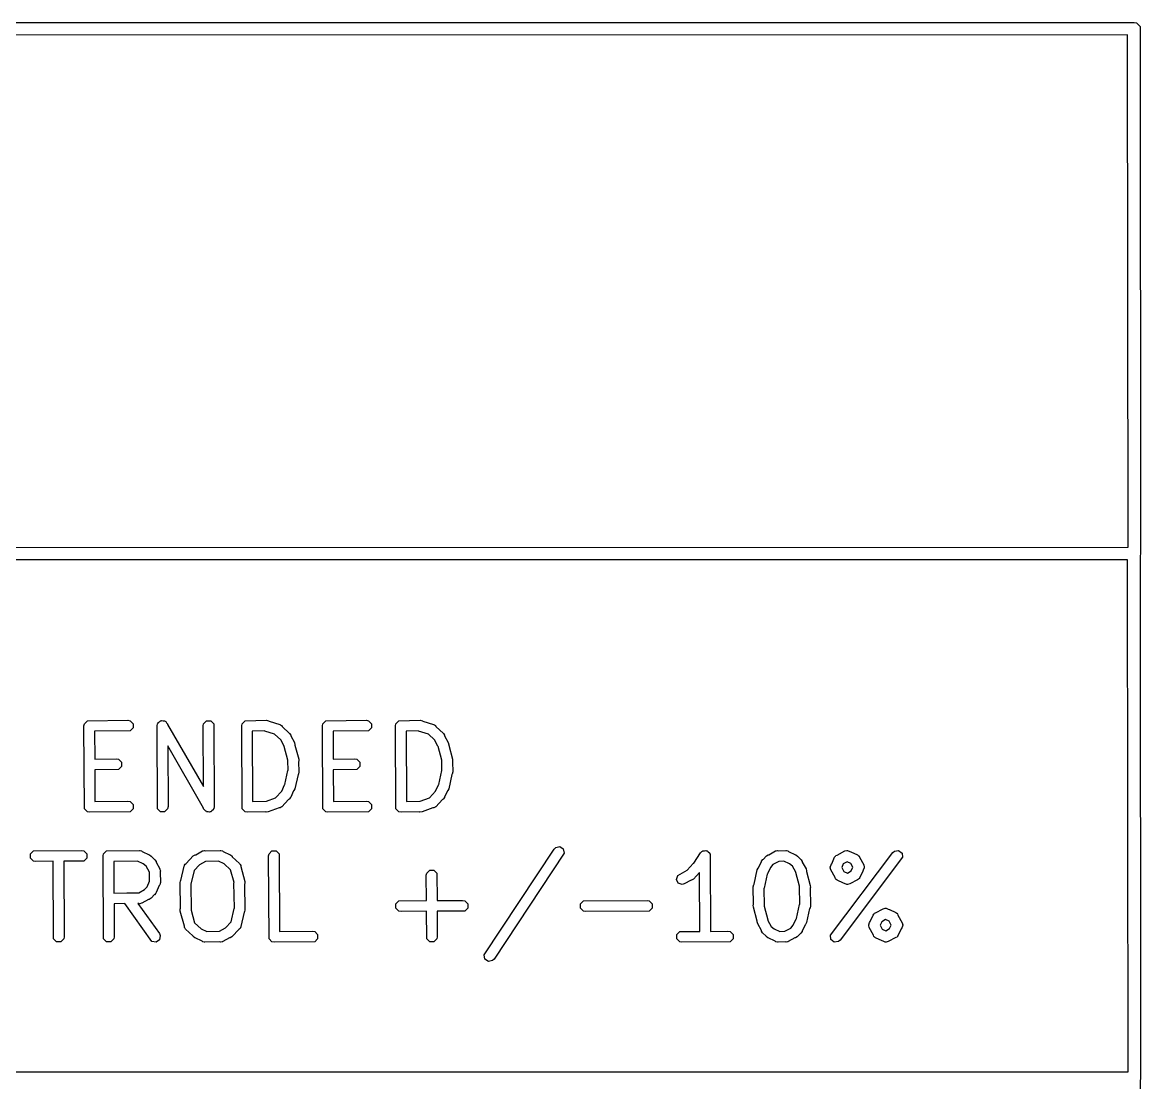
# Model space of a CAD drawing. Extents: x 138 to 258, y -115 to -93.
# Drawn here: x 247.27 to 258.1, y -103.14 to -92.88 of the extents above; entities that cross this region are included whole.
import ezdxf

# ---------------------------------------------------------------- set-up
doc = ezdxf.new("R2010")
doc.units = 0
doc.layers.add('BLACK', color=7, linetype='CONTINUOUS')

msp = doc.modelspace()

# ---------------------------------------------------------------- linework, layer by layer
at = {"layer": 'BLACK', "linetype": 'CONTINUOUS'}
for p, q in [((164.0343, -92.879934), (258.0386, -92.8751)), ((258.0386, -92.8751), (258.0629, -92.879934)), ((258.0629, -92.879934), (258.097266, -92.9143)), ((258.097266, -92.9143), (258.1021, -98.0186)), ((257.975155, -92.99727), (164.117349, -93.002096)), ((257.97985, -97.955113), (257.975155, -92.99727)), ((236.472845, -97.959923), (257.97985, -97.955113)), ((257.975155, -98.077285), (236.507291, -98.082086)), ((257.97985, -103.035103), (257.975155, -98.077285)), ((258.1021, -98.0186), (258.097311, -98.042669)), ((258.097311, -98.042669), (258.1021, -103.0986)), ((247.872409, -99.665088), (247.901277, -99.63622)), ((247.901277, -99.63622), (248.294223, -99.63216)), ((248.294223, -99.63216), (248.314635, -99.63622)), ((248.314635, -99.63622), (248.343503, -99.665088)), ((248.599323, -99.645986), (248.60909, -99.63622)), ((248.60909, -99.63622), (248.616415, -99.63622)), ((248.616415, -99.63622), (248.622775, -99.632586)), ((248.622775, -99.632586), (248.6361, -99.63622)), ((248.6361, -99.63622), (248.649914, -99.63622)), ((248.649914, -99.63622), (248.655094, -99.6414)), ((249.027262, -99.665088), (249.05613, -99.63622)), ((249.05613, -99.63622), (249.096954, -99.63622)), ((249.096954, -99.63622), (249.125822, -99.665088)), ((249.399795, -99.665088), (249.428663, -99.63622)), ((249.428663, -99.63622), (249.635342, -99.63216)), ((249.635342, -99.63216), (249.655754, -99.63622)), ((249.655754, -99.63622), (249.660555, -99.641021)), ((250.182115, -99.665088), (250.210983, -99.63622)), ((250.210983, -99.63622), (250.603929, -99.63216)), ((250.603929, -99.63216), (250.624341, -99.63622)), ((250.624341, -99.63622), (250.653209, -99.665088)), ((250.889928, -99.665088), (250.918796, -99.63622)), ((250.918796, -99.63622), (251.125475, -99.63216)), ((251.125475, -99.63216), (251.145887, -99.63622)), ((251.145887, -99.63622), (251.150688, -99.641021)), ((247.868349, -99.6855), (247.872409, -99.665088)), ((247.872409, -100.488232), (247.868349, -99.6855)), ((248.314635, -99.73478), (247.971339, -99.738327)), ((247.971339, -99.738327), (247.972701, -100.007721)), ((248.343503, -99.705912), (248.314635, -99.73478)), ((248.343503, -99.665088), (248.343503, -99.705912)), ((248.576162, -99.6855), (248.580222, -99.665088)), ((248.580222, -100.488232), (248.576162, -99.6855)), ((248.580222, -99.665088), (248.585402, -99.659907)), ((248.585402, -99.659907), (248.58733, -99.65284)), ((248.58733, -99.65284), (248.599323, -99.645986)), ((248.655094, -99.6414), (248.662162, -99.643328)), ((248.662162, -99.643328), (248.669181, -99.655487)), ((248.669181, -99.655487), (248.678782, -99.665088)), ((248.678782, -99.665088), (248.678817, -99.672179)), ((248.678817, -99.672179), (249.026177, -100.27389)), ((249.023202, -99.6855), (249.027262, -99.665088)), ((249.026177, -100.27389), (249.023202, -99.6855)), ((249.125822, -99.665088), (249.129882, -100.46782)), ((249.395735, -99.6855), (249.399795, -99.665088)), ((249.399795, -100.488232), (249.395735, -99.6855)), ((249.617473, -99.735531), (249.498723, -99.737864)), ((249.498723, -99.737864), (249.502158, -100.417096)), ((249.618475, -99.736103), (249.617473, -99.735531)), ((249.714095, -99.764885), (249.618475, -99.736103)), ((249.660555, -99.641021), (249.763969, -99.67215)), ((249.763969, -99.67215), (249.76629, -99.673473)), ((249.76629, -99.673473), (249.767515, -99.673473)), ((249.767515, -99.673473), (249.769415, -99.675254)), ((249.769415, -99.675254), (249.78205, -99.682457)), ((249.78205, -99.682457), (249.786419, -99.691195)), ((249.786419, -99.691195), (249.859326, -99.759543)), ((250.178055, -99.6855), (250.182115, -99.665088)), ((250.182115, -100.488232), (250.178055, -99.6855)), ((250.624341, -99.73478), (250.281045, -99.738327)), ((250.281045, -99.738327), (250.282407, -100.007721)), ((250.653209, -99.705912), (250.624341, -99.73478)), ((250.653209, -99.665088), (250.653209, -99.705912)), ((250.885868, -99.6855), (250.889928, -99.665088)), ((250.889928, -100.488232), (250.885868, -99.6855)), ((251.107606, -99.735531), (250.988856, -99.737864)), ((250.988856, -99.737864), (250.992291, -100.417096)), ((251.108608, -99.736103), (251.107606, -99.735531)), ((251.204228, -99.764885), (251.108608, -99.736103)), ((251.150688, -99.641021), (251.254102, -99.67215)), ((251.254102, -99.67215), (251.256423, -99.673473)), ((251.256423, -99.673473), (251.257648, -99.673473)), ((251.257648, -99.673473), (251.259548, -99.675254)), ((251.259548, -99.675254), (251.272183, -99.682457)), ((251.272183, -99.682457), (251.276552, -99.691195)), ((251.276552, -99.691195), (251.349459, -99.759543)), ((249.773839, -99.820894), (249.714095, -99.764885)), ((249.7739, -99.821114), (249.773839, -99.820894)), ((249.806944, -99.881205), (249.7739, -99.821114)), ((249.859326, -99.759543), (249.870889, -99.776847)), ((249.870889, -99.776847), (249.870889, -99.783025)), ((249.870889, -99.783025), (249.906571, -99.847913)), ((249.906571, -99.847913), (249.912068, -99.867986)), ((251.263972, -99.820894), (251.204228, -99.764885)), ((251.264033, -99.821114), (251.263972, -99.820894)), ((251.297077, -99.881205), (251.264033, -99.821114)), ((251.349459, -99.759543), (251.361022, -99.776847)), ((251.361022, -99.776847), (251.361022, -99.783025)), ((251.361022, -99.783025), (251.396704, -99.847913)), ((251.396704, -99.847913), (251.402201, -99.867986)), ((249.027226, -100.48114), (248.679866, -99.879429)), ((248.679866, -99.879429), (248.682842, -100.46782)), ((249.807115, -99.884704), (249.806944, -99.881205)), ((249.84351, -100.017083), (249.807115, -99.884704)), ((249.912068, -99.867986), (249.910611, -99.872354)), ((249.910611, -99.872354), (249.947862, -100.007843)), ((251.297248, -99.884704), (251.297077, -99.881205)), ((251.333643, -100.017083), (251.297248, -99.884704)), ((251.402201, -99.867986), (251.400744, -99.872354)), ((251.400744, -99.872354), (251.437995, -100.007843)), ((247.972701, -100.007721), (248.182463, -100.004693)), ((248.182463, -100.004693), (248.202875, -100.008753)), ((248.202875, -100.008753), (248.231743, -100.037621)), ((248.231743, -100.037621), (248.231743, -100.078445)), ((249.842775, -100.02078), (249.84351, -100.017083)), ((249.845722, -100.116735), (249.842775, -100.02078)), ((249.948874, -100.02863), (249.94639, -100.032769)), ((249.94639, -100.032769), (249.949455, -100.13254)), ((249.947862, -100.007843), (249.948874, -100.02863)), ((250.282407, -100.007721), (250.492169, -100.004693)), ((250.492169, -100.004693), (250.512581, -100.008753)), ((250.512581, -100.008753), (250.541449, -100.037621)), ((250.541449, -100.037621), (250.541449, -100.078445)), ((251.332908, -100.02078), (251.333643, -100.017083)), ((251.335855, -100.116735), (251.332908, -100.02078)), ((251.439007, -100.02863), (251.436523, -100.032769)), ((251.436523, -100.032769), (251.439588, -100.13254)), ((251.437995, -100.007843), (251.439007, -100.02863)), ((248.202875, -100.107313), (247.973222, -100.110628)), ((247.973222, -100.110628), (247.974775, -100.41778)), ((248.231743, -100.078445), (248.202875, -100.107313)), ((249.814104, -100.253895), (249.844368, -100.119603)), ((249.844368, -100.119603), (249.845722, -100.116735)), ((249.941664, -100.156682), (249.910609, -100.29449)), ((249.945395, -100.152952), (249.941664, -100.156682)), ((249.949455, -100.13254), (249.945395, -100.152952)), ((250.512581, -100.107313), (250.282928, -100.110628)), ((250.282928, -100.110628), (250.284481, -100.41778)), ((250.541449, -100.078445), (250.512581, -100.107313)), ((251.304237, -100.253895), (251.334501, -100.119603)), ((251.334501, -100.119603), (251.335855, -100.116735)), ((251.431797, -100.156682), (251.400742, -100.29449)), ((251.435528, -100.152952), (251.431797, -100.156682)), ((251.439588, -100.13254), (251.435528, -100.152952)), ((249.783602, -100.318651), (249.811153, -100.257699)), ((249.811153, -100.257699), (249.814104, -100.253895)), ((251.273735, -100.318651), (251.301286, -100.257699)), ((251.301286, -100.257699), (251.304237, -100.253895)), ((249.635771, -100.414565), (249.723974, -100.382256)), ((249.723974, -100.382256), (249.783602, -100.318651)), ((249.856558, -100.396356), (249.85029, -100.398445)), ((249.869318, -100.379914), (249.856558, -100.396356)), ((249.870858, -100.376505), (249.869318, -100.379914)), ((249.870889, -100.376473), (249.870858, -100.376505)), ((249.898569, -100.315198), (249.870889, -100.376438)), ((249.870889, -100.376438), (249.870889, -100.376473)), ((249.90172, -100.313308), (249.898569, -100.315198)), ((249.910609, -100.29449), (249.90172, -100.313308)), ((251.125904, -100.414565), (251.214107, -100.382256)), ((251.214107, -100.382256), (251.273735, -100.318651)), ((251.346691, -100.396356), (251.340423, -100.398445)), ((251.359451, -100.379914), (251.346691, -100.396356)), ((251.360991, -100.376505), (251.359451, -100.379914)), ((251.361022, -100.376473), (251.360991, -100.376505)), ((251.388702, -100.315198), (251.361022, -100.376438)), ((251.361022, -100.376438), (251.361022, -100.376473)), ((251.391853, -100.313308), (251.388702, -100.315198)), ((251.400742, -100.29449), (251.391853, -100.313308)), ((247.901277, -100.5171), (247.872409, -100.488232)), ((247.974775, -100.41778), (248.294223, -100.41448)), ((248.294223, -100.41448), (248.314635, -100.41854)), ((248.314635, -100.41854), (248.343503, -100.447408)), ((248.343503, -100.488232), (248.314635, -100.5171)), ((248.343503, -100.447408), (248.343503, -100.488232)), ((248.60909, -100.5171), (248.580222, -100.488232)), ((248.678782, -100.488232), (248.649914, -100.5171)), ((248.682842, -100.46782), (248.678782, -100.488232)), ((249.027262, -100.488232), (249.027226, -100.48114)), ((249.036862, -100.497832), (249.027262, -100.488232)), ((249.043882, -100.509992), (249.036862, -100.497832)), ((249.118714, -100.50048), (249.10672, -100.507333)), ((249.120641, -100.493412), (249.118714, -100.50048)), ((249.125822, -100.488232), (249.120641, -100.493412)), ((249.129882, -100.46782), (249.125822, -100.488232)), ((249.428663, -100.5171), (249.399795, -100.488232)), ((249.502158, -100.417096), (249.635342, -100.41448)), ((249.635342, -100.41448), (249.635771, -100.414565)), ((249.757523, -100.479847), (249.652209, -100.518423)), ((249.767515, -100.479847), (249.757523, -100.479847)), ((249.779636, -100.471747), (249.767515, -100.479847)), ((249.78205, -100.470863), (249.779636, -100.471747)), ((249.782597, -100.469768), (249.78205, -100.470863)), ((249.784819, -100.468284), (249.782597, -100.469768)), ((249.85029, -100.398445), (249.784819, -100.468284)), ((250.210983, -100.5171), (250.182115, -100.488232)), ((250.284481, -100.41778), (250.603929, -100.41448)), ((250.603929, -100.41448), (250.624341, -100.41854)), ((250.624341, -100.41854), (250.653209, -100.447408)), ((250.653209, -100.488232), (250.624341, -100.5171)), ((250.653209, -100.447408), (250.653209, -100.488232)), ((250.918796, -100.5171), (250.889928, -100.488232)), ((250.992291, -100.417096), (251.125475, -100.41448)), ((251.125475, -100.41448), (251.125904, -100.414565)), ((251.247656, -100.479847), (251.142342, -100.518423)), ((251.257648, -100.479847), (251.247656, -100.479847)), ((251.269769, -100.471747), (251.257648, -100.479847)), ((251.272183, -100.470863), (251.269769, -100.471747)), ((251.27273, -100.469768), (251.272183, -100.470863)), ((251.274952, -100.468284), (251.27273, -100.469768)), ((251.340423, -100.398445), (251.274952, -100.468284)), ((247.921689, -100.52116), (247.901277, -100.5171)), ((248.314635, -100.5171), (247.921689, -100.52116)), ((248.649914, -100.5171), (248.60909, -100.5171)), ((249.050949, -100.511919), (249.043882, -100.509992)), ((249.05613, -100.5171), (249.050949, -100.511919)), ((249.069944, -100.5171), (249.05613, -100.5171)), ((249.083269, -100.520734), (249.069944, -100.5171)), ((249.089629, -100.5171), (249.083269, -100.520734)), ((249.096954, -100.5171), (249.089629, -100.5171)), ((249.10672, -100.507333), (249.096954, -100.5171)), ((249.449075, -100.52116), (249.428663, -100.5171)), ((249.62492, -100.517705), (249.449075, -100.52116)), ((249.631561, -100.521026), (249.62492, -100.517705)), ((249.652209, -100.518423), (249.631561, -100.521026)), ((250.231395, -100.52116), (250.210983, -100.5171)), ((250.624341, -100.5171), (250.231395, -100.52116)), ((250.939208, -100.52116), (250.918796, -100.5171)), ((251.115053, -100.517705), (250.939208, -100.52116)), ((251.121694, -100.521026), (251.115053, -100.517705)), ((251.142342, -100.518423), (251.121694, -100.521026)), ((247.350861, -100.924579), (247.379729, -100.895711)), ((247.350861, -100.965403), (247.350861, -100.924579)), ((247.379729, -100.895711), (247.847181, -100.891651)), ((247.847181, -100.891651), (247.867593, -100.895711)), ((247.867593, -100.895711), (247.896461, -100.924579)), ((247.896461, -100.924579), (247.896461, -100.965403)), ((248.054614, -100.944991), (248.058674, -100.924579)), ((248.058674, -100.924579), (248.087542, -100.895711)), ((248.087542, -100.895711), (248.405981, -100.891651)), ((248.405981, -100.891651), (248.4086, -100.892172)), ((248.4086, -100.892172), (248.409762, -100.891785)), ((248.409762, -100.891785), (248.412203, -100.892888)), ((248.412203, -100.892888), (248.426393, -100.895711)), ((248.426393, -100.895711), (248.432946, -100.902264)), ((248.432946, -100.902264), (248.500868, -100.932964)), ((248.500868, -100.932964), (248.500901, -100.932965)), ((248.500901, -100.932965), (248.500934, -100.932994)), ((248.500934, -100.932994), (248.504342, -100.934535)), ((248.504342, -100.934535), (248.520783, -100.947295)), ((248.927064, -100.944527), (248.944368, -100.932964)), ((248.944368, -100.932964), (248.950546, -100.932964)), ((248.950546, -100.932964), (249.015434, -100.897282)), ((249.015434, -100.897282), (249.01801, -100.896576)), ((249.01801, -100.896576), (249.018876, -100.895711)), ((249.018876, -100.895711), (249.02139, -100.89565)), ((249.02139, -100.89565), (249.035507, -100.891785)), ((249.035507, -100.891785), (249.045378, -100.895075)), ((249.045378, -100.895075), (249.188301, -100.891651)), ((249.188301, -100.891651), (249.19092, -100.892172)), ((249.19092, -100.892172), (249.192082, -100.891785)), ((249.192082, -100.891785), (249.194523, -100.892888)), ((249.194523, -100.892888), (249.208713, -100.895711)), ((249.208713, -100.895711), (249.215266, -100.902264)), ((249.215266, -100.902264), (249.283186, -100.932964)), ((249.283186, -100.932964), (249.283221, -100.932964)), ((249.283221, -100.932964), (249.283253, -100.932994)), ((249.283253, -100.932994), (249.286662, -100.934535)), ((249.286662, -100.934535), (249.303103, -100.947295)), ((249.656507, -100.944991), (249.660567, -100.924579)), ((249.660567, -100.924579), (249.689435, -100.895711)), ((249.689435, -100.895711), (249.730259, -100.895711)), ((249.730259, -100.895711), (249.759127, -100.924579)), ((249.759127, -100.924579), (249.762933, -101.677271)), ((251.743708, -101.903226), (252.422212, -100.87815)), ((252.51892, -100.91809), (251.840416, -101.943166)), ((252.422212, -100.87815), (252.436913, -100.863419)), ((252.436913, -100.863419), (252.476946, -100.855412)), ((252.476946, -100.855412), (252.510913, -100.878057)), ((252.510913, -100.878057), (252.51892, -100.91809)), ((253.77451, -101.016018), (253.83784, -100.915403)), ((253.83784, -100.915403), (253.85254, -100.900671)), ((253.85254, -100.900671), (253.857926, -100.899593)), ((253.857926, -100.899593), (253.861809, -100.895711)), ((253.861809, -100.895711), (253.877342, -100.895711)), ((253.877342, -100.895711), (253.892573, -100.892665)), ((253.892573, -100.892665), (253.897142, -100.895711)), ((253.897142, -100.895711), (253.902633, -100.895711)), ((253.902633, -100.895711), (253.913614, -100.906692)), ((253.913614, -100.906692), (253.926541, -100.91531)), ((253.926541, -100.91531), (253.927618, -100.920696)), ((253.927618, -100.920696), (253.931501, -100.924579)), ((253.931501, -100.924579), (253.931581, -100.940514)), ((254.47781, -100.944528), (254.495114, -100.932965)), ((254.495114, -100.932965), (254.501291, -100.932964)), ((254.501291, -100.932964), (254.566181, -100.897282)), ((254.566181, -100.897282), (254.568757, -100.896576)), ((254.568757, -100.896576), (254.569623, -100.895711)), ((254.569623, -100.895711), (254.572342, -100.895594)), ((254.572342, -100.895594), (254.586254, -100.891785)), ((254.586254, -100.891785), (254.5948, -100.894634)), ((254.5948, -100.894634), (254.664541, -100.891651)), ((254.664541, -100.891651), (254.66716, -100.892172)), ((254.66716, -100.892172), (254.668322, -100.891785)), ((254.668322, -100.891785), (254.670763, -100.892888)), ((254.670763, -100.892888), (254.684953, -100.895711)), ((254.684953, -100.895711), (254.691506, -100.902264)), ((254.691506, -100.902264), (254.759428, -100.932964)), ((254.759428, -100.932964), (254.759461, -100.932965)), ((254.759461, -100.932965), (254.759494, -100.932994)), ((254.759494, -100.932994), (254.762902, -100.934535)), ((254.762902, -100.934535), (254.779343, -100.947295)), ((255.097266, -101.713682), (255.70246, -100.912665)), ((255.151139, -100.941949), (255.162248, -100.938245)), ((255.162248, -100.938245), (255.236741, -100.897282)), ((255.236741, -100.897282), (255.256814, -100.891785)), ((255.256814, -100.891785), (255.260594, -100.893045)), ((255.260594, -100.893045), (255.264376, -100.891785)), ((255.264376, -100.891785), (255.285624, -100.901389)), ((255.285624, -100.901389), (255.295544, -100.904696)), ((255.295544, -100.904696), (255.296304, -100.906216)), ((255.296304, -100.906216), (255.358956, -100.934535)), ((255.358956, -100.934535), (255.367345, -100.941046)), ((255.70246, -100.912665), (255.71806, -100.898889)), ((255.71806, -100.898889), (255.758517, -100.893422)), ((255.758517, -100.893422), (255.79099, -100.918163)), ((255.79099, -100.918163), (255.796457, -100.95862)), ((247.379729, -100.994271), (247.350861, -100.965403)), ((247.400141, -100.998331), (247.379729, -100.994271)), ((247.570583, -100.99685), (247.400141, -100.998331)), ((247.574381, -101.747723), (247.570583, -100.99685)), ((247.867593, -100.994271), (247.673302, -100.995958)), ((247.673302, -100.995958), (247.677001, -101.727311)), ((247.896461, -100.965403), (247.867593, -100.994271)), ((248.058674, -101.747723), (248.054614, -100.944991)), ((248.386721, -100.994776), (248.157603, -100.997697)), ((248.157603, -100.997697), (248.159155, -101.304584)), ((248.443107, -101.020263), (248.386721, -100.994776)), ((248.471117, -101.045325), (248.443107, -101.020263)), ((248.501876, -101.101261), (248.471117, -101.045325)), ((248.520783, -100.947295), (248.522426, -100.952225)), ((248.522426, -100.952225), (248.552507, -100.979141)), ((248.552507, -100.979141), (248.55269, -100.979202)), ((248.55269, -100.979202), (248.5528, -100.979403)), ((248.5528, -100.979403), (248.555458, -100.981781)), ((248.555458, -100.981781), (248.567021, -100.999086)), ((248.567021, -100.999086), (248.56702, -101.005262)), ((248.56702, -101.005262), (248.602703, -101.070149)), ((248.807471, -101.181621), (248.838527, -101.043814)), ((248.838527, -101.043814), (248.840994, -101.038591)), ((248.840994, -101.036338), (248.843139, -101.034049)), ((248.840994, -101.038591), (248.840994, -101.036338)), ((248.843139, -101.034049), (248.847416, -101.024996)), ((248.847416, -101.024996), (248.857039, -101.019221)), ((248.857039, -101.019221), (248.927064, -100.944527)), ((248.988415, -101.030013), (248.934274, -101.087764)), ((248.988635, -101.029953), (248.988415, -101.030013)), ((249.046451, -100.998159), (248.988635, -101.029953)), ((249.169976, -100.995199), (249.046451, -100.998159)), ((249.225399, -101.02025), (249.169976, -100.995199)), ((249.288147, -101.079074), (249.225399, -101.02025)), ((249.303103, -100.947295), (249.305191, -100.953561)), ((249.305191, -100.953561), (249.375031, -101.019034)), ((249.375031, -101.019034), (249.37824, -101.023837)), ((249.37824, -101.023837), (249.380172, -101.024996)), ((249.380172, -101.024996), (249.38098, -101.027937)), ((249.38098, -101.027937), (249.386594, -101.036338)), ((249.386594, -101.036338), (249.386593, -101.048352)), ((249.660567, -101.747723), (249.656507, -100.944991)), ((253.709574, -101.083488), (253.769997, -101.019034)), ((253.769997, -101.019034), (253.77451, -101.016018)), ((253.931581, -100.940514), (253.934547, -100.955343)), ((253.934547, -100.955343), (253.931679, -100.959898)), ((253.931679, -100.959898), (253.935298, -101.675451)), ((254.401314, -101.060358), (254.428995, -100.99912)), ((254.428995, -100.999086), (254.429026, -100.99905)), ((254.428995, -100.99912), (254.428995, -100.999086)), ((254.429026, -100.99905), (254.430567, -100.995643)), ((254.430567, -100.995643), (254.443327, -100.979202)), ((254.443327, -100.979202), (254.448255, -100.977559)), ((254.448255, -100.977559), (254.475171, -100.947477)), ((254.475171, -100.947477), (254.475232, -100.947295)), ((254.475232, -100.947295), (254.475433, -100.947184)), ((254.475433, -100.947184), (254.47781, -100.944528)), ((254.541356, -101.028867), (254.516293, -101.056879)), ((254.597464, -100.998013), (254.541356, -101.028867)), ((254.647689, -100.995864), (254.597464, -100.998013)), ((254.701667, -101.020263), (254.647689, -100.995864)), ((254.729677, -101.045325), (254.701667, -101.020263)), ((254.761637, -101.103442), (254.729677, -101.045325)), ((254.779343, -100.947295), (254.780986, -100.952225)), ((254.780986, -100.952225), (254.811068, -100.979141)), ((254.811068, -100.979141), (254.811249, -100.979202)), ((254.811249, -100.979202), (254.811358, -100.979401)), ((254.811358, -100.979401), (254.814018, -100.981781)), ((254.814018, -100.981781), (254.825581, -100.999086)), ((254.825581, -100.999086), (254.82558, -101.005262)), ((254.82558, -101.005262), (254.861264, -101.070149)), ((255.095629, -101.05297), (255.10523, -101.031728)), ((255.10523, -101.031728), (255.108539, -101.021802)), ((255.108539, -101.021802), (255.11006, -101.021041)), ((255.11006, -101.021041), (255.138379, -100.95839)), ((255.138379, -100.95839), (255.14489, -100.95)), ((255.14489, -100.95), (255.145792, -100.947295)), ((255.145792, -100.947295), (255.147881, -100.946145)), ((255.147881, -100.946145), (255.151139, -100.941949)), ((255.796457, -100.95862), (255.191263, -101.759637)), ((255.222579, -101.023003), (255.206701, -101.058131)), ((255.259214, -101.002857), (255.222579, -101.023003)), ((255.294342, -101.018735), (255.259214, -101.002857)), ((255.314488, -101.05537), (255.294342, -101.018735)), ((255.367345, -100.941046), (255.370051, -100.941948)), ((255.370051, -100.941948), (255.3712, -100.944037)), ((255.3712, -100.944037), (255.375397, -100.947295)), ((255.375397, -100.947295), (255.3791, -100.958404)), ((255.3791, -100.958404), (255.420064, -101.032897)), ((255.420064, -101.032897), (255.425561, -101.05297)), ((248.50454, -101.187981), (248.501876, -101.101261)), ((248.602703, -101.070149), (248.603408, -101.072726)), ((248.603408, -101.072726), (248.604274, -101.073592)), ((248.604274, -101.073592), (248.604353, -101.076175)), ((248.604353, -101.076175), (248.6082, -101.090222)), ((248.6082, -101.090222), (248.605073, -101.099603)), ((248.605073, -101.099603), (248.608334, -101.205764)), ((248.934274, -101.087764), (248.904768, -101.218701)), ((249.321963, -101.202067), (249.288147, -101.079074)), ((249.386593, -101.048352), (249.426315, -101.192827)), ((251.183894, -101.131258), (251.187954, -101.110846)), ((251.18552, -101.378247), (251.183894, -101.131258)), ((251.187954, -101.110846), (251.216822, -101.081978)), ((251.216822, -101.081978), (251.257646, -101.081978)), ((251.257646, -101.081978), (251.286514, -101.110846)), ((251.286514, -101.110846), (251.28827, -101.37757)), ((253.605495, -101.172292), (253.618405, -101.133562)), ((253.618405, -101.133562), (253.709354, -101.083549)), ((253.709354, -101.083549), (253.709574, -101.083488)), ((253.829696, -101.106282), (253.770925, -101.168975)), ((253.832579, -101.676343), (253.829696, -101.106282)), ((254.358218, -101.218875), (254.389274, -101.081067)), ((254.389274, -101.081067), (254.398163, -101.062249)), ((254.398163, -101.062249), (254.401314, -101.060358)), ((254.485778, -101.12166), (254.455515, -101.255955)), ((254.488729, -101.117859), (254.485778, -101.12166)), ((254.516293, -101.056879), (254.488729, -101.117859)), ((254.761808, -101.106941), (254.761637, -101.103442)), ((254.798203, -101.239321), (254.761808, -101.106941)), ((254.861264, -101.070149), (254.866761, -101.090222)), ((254.866761, -101.090222), (254.865304, -101.09459)), ((254.865304, -101.09459), (254.902555, -101.230081)), ((255.096889, -101.056751), (255.095629, -101.05297)), ((255.095629, -101.060532), (255.096889, -101.056751)), ((255.101126, -101.080605), (255.095629, -101.060532)), ((255.142087, -101.155092), (255.101126, -101.080605)), ((255.145792, -101.166207), (255.142087, -101.155092)), ((255.206701, -101.058131), (255.226847, -101.094766)), ((255.226847, -101.094766), (255.261975, -101.110644)), ((255.261975, -101.110644), (255.29861, -101.090498)), ((255.29861, -101.090498), (255.314488, -101.05537)), ((255.382811, -101.155112), (255.376297, -101.163504)), ((255.411129, -101.09246), (255.382811, -101.155112)), ((255.41265, -101.0917), (255.411129, -101.09246)), ((255.415956, -101.08178), (255.41265, -101.0917)), ((255.425561, -101.060532), (255.415956, -101.08178)), ((255.425561, -101.05297), (255.4243, -101.056751)), ((255.4243, -101.056751), (255.425561, -101.060532)), ((248.45466, -101.2709), (248.47972, -101.242892)), ((248.47972, -101.242892), (248.50454, -101.187981)), ((248.59772, -101.232729), (248.567021, -101.300649)), ((248.604274, -101.226176), (248.59772, -101.232729)), ((248.607096, -101.211986), (248.604274, -101.226176)), ((248.6082, -101.209545), (248.607096, -101.211986)), ((248.608334, -101.205764), (248.607812, -101.208383)), ((248.607812, -101.208383), (248.6082, -101.209545)), ((248.799681, -101.205764), (248.803741, -101.185352)), ((248.80326, -101.453689), (248.799681, -101.205764)), ((248.803741, -101.185352), (248.807471, -101.181621)), ((248.904768, -101.218701), (248.902841, -101.222779)), ((248.902841, -101.222779), (248.906361, -101.466538)), ((249.321228, -101.205764), (249.321963, -101.202067)), ((249.324747, -101.449522), (249.321228, -101.205764)), ((249.427327, -101.213614), (249.424328, -101.218612)), ((249.424328, -101.218612), (249.427908, -101.466538)), ((249.426315, -101.192827), (249.427327, -101.213614)), ((253.623752, -101.208807), (253.605495, -101.172292)), ((253.662482, -101.221717), (253.623752, -101.208807)), ((253.682555, -101.21622), (253.662482, -101.221717)), ((253.747442, -101.180538), (253.682555, -101.21622)), ((253.753621, -101.180538), (253.747442, -101.180538)), ((253.770925, -101.168975), (253.753621, -101.180538)), ((254.350428, -101.243018), (254.354488, -101.222606)), ((254.35384, -101.416714), (254.350428, -101.243018)), ((254.354488, -101.222606), (254.358218, -101.218875)), ((254.455515, -101.255955), (254.453775, -101.259637)), ((254.453775, -101.259637), (254.457108, -101.429284)), ((254.797468, -101.243018), (254.798203, -101.239321)), ((254.8008, -101.412664), (254.797468, -101.243018)), ((254.903567, -101.250869), (254.900735, -101.255587)), ((254.900735, -101.255587), (254.904148, -101.429284)), ((254.902555, -101.230081), (254.903567, -101.250869)), ((255.149991, -101.169465), (255.145792, -101.166207)), ((255.151139, -101.171553), (255.149991, -101.169465)), ((255.153841, -101.172453), (255.151139, -101.171553)), ((255.162234, -101.178967), (255.153841, -101.172453)), ((255.224885, -101.207285), (255.162234, -101.178967)), ((255.225646, -101.208807), (255.224885, -101.207285)), ((255.235572, -101.212115), (255.225646, -101.208807)), ((255.256814, -101.221717), (255.235572, -101.212115)), ((255.260594, -101.220456), (255.256814, -101.221717)), ((255.264376, -101.221717), (255.260594, -101.220456)), ((255.284449, -101.21622), (255.264376, -101.221717)), ((255.358936, -101.175258), (255.284449, -101.21622)), ((255.370051, -101.171554), (255.358936, -101.175258)), ((255.373309, -101.167354), (255.370051, -101.171554)), ((255.375397, -101.166207), (255.373309, -101.167354)), ((255.376297, -101.163504), (255.375397, -101.166207)), ((248.159155, -101.304584), (248.282233, -101.303015)), ((248.282233, -101.303015), (248.282683, -101.302701)), ((248.282683, -101.302701), (248.284316, -101.302989)), ((248.284316, -101.302989), (248.398965, -101.301527)), ((248.398965, -101.301527), (248.45466, -101.2709)), ((248.494722, -101.366804), (248.429836, -101.402487)), ((248.500901, -101.366804), (248.494722, -101.366804)), ((248.518205, -101.355241), (248.500901, -101.366804)), ((248.520584, -101.352581), (248.518205, -101.355241)), ((248.520784, -101.352472), (248.520584, -101.352581)), ((248.520844, -101.352291), (248.520784, -101.352472)), ((248.547759, -101.32221), (248.520844, -101.352291)), ((248.55269, -101.320567), (248.547759, -101.32221)), ((248.56545, -101.304125), (248.55269, -101.320567)), ((248.566989, -101.300719), (248.56545, -101.304125)), ((248.567021, -101.300684), (248.566989, -101.300719)), ((248.567021, -101.300649), (248.567021, -101.300684)), ((248.26531, -101.406111), (248.159676, -101.407458)), ((248.159676, -101.407458), (248.161294, -101.727311)), ((248.526328, -101.772293), (248.26531, -101.406111)), ((248.399031, -101.404406), (248.390405, -101.404516)), ((248.390405, -101.404516), (248.598692, -101.696722)), ((248.409763, -101.407984), (248.399031, -101.404406)), ((248.423987, -101.404088), (248.409763, -101.407984)), ((248.426393, -101.404058), (248.423987, -101.404088)), ((248.427258, -101.403192), (248.426393, -101.404058)), ((248.429836, -101.402487), (248.427258, -101.403192)), ((248.800262, -101.458688), (248.80326, -101.453689)), ((248.801274, -101.479475), (248.800262, -101.458688)), ((248.840994, -101.623947), (248.801274, -101.479475)), ((248.906361, -101.466538), (248.905625, -101.470234)), ((248.905625, -101.470234), (248.939439, -101.593226)), ((249.293313, -101.584536), (249.322821, -101.453601)), ((249.322821, -101.453601), (249.324747, -101.449522)), ((249.427908, -101.466538), (249.423848, -101.48695)), ((250.889927, -101.408872), (250.918795, -101.380004)), ((250.889927, -101.449696), (250.889927, -101.408872)), ((250.918795, -101.478564), (250.889927, -101.449696)), ((250.918795, -101.380004), (251.18552, -101.378247)), ((250.939207, -101.482624), (250.918795, -101.478564)), ((251.28827, -101.37757), (251.535261, -101.375944)), ((251.555673, -101.478564), (251.288947, -101.48032)), ((251.535261, -101.375944), (251.555673, -101.380004)), ((251.555673, -101.380004), (251.584541, -101.408872)), ((251.584541, -101.449696), (251.555673, -101.478564)), ((251.584541, -101.408872), (251.584541, -101.449696)), ((252.678087, -101.408872), (252.706955, -101.380004)), ((252.678087, -101.449696), (252.678087, -101.408872)), ((252.706955, -101.478564), (252.678087, -101.449696)), ((252.706955, -101.380004), (253.323421, -101.375944)), ((252.727367, -101.482624), (252.706955, -101.478564)), ((253.343833, -101.478564), (252.727367, -101.482624)), ((253.323421, -101.375944), (253.343833, -101.380004)), ((253.343833, -101.380004), (253.372701, -101.408872)), ((253.372701, -101.449696), (253.343833, -101.478564)), ((253.372701, -101.408872), (253.372701, -101.449696)), ((254.351009, -101.421433), (254.35384, -101.416714)), ((254.352021, -101.442221), (254.351009, -101.421433)), ((254.389271, -101.577711), (254.352021, -101.442221)), ((254.457108, -101.429284), (254.456372, -101.43298)), ((254.456372, -101.43298), (254.492768, -101.565361)), ((254.768797, -101.550641), (254.799061, -101.416347)), ((254.799061, -101.416347), (254.8008, -101.412664)), ((254.896357, -101.453426), (254.865302, -101.591235)), ((254.900088, -101.449696), (254.896357, -101.453426)), ((254.904148, -101.429284), (254.900088, -101.449696)), ((255.534783, -101.497044), (255.609273, -101.456082)), ((255.609273, -101.456082), (255.629346, -101.450585)), ((255.629346, -101.450585), (255.633127, -101.451845)), ((255.633127, -101.451845), (255.636909, -101.450585)), ((255.636909, -101.450585), (255.658151, -101.460186)), ((255.658151, -101.460186), (255.668077, -101.463495)), ((255.668077, -101.463495), (255.668837, -101.465016)), ((255.668837, -101.465016), (255.731489, -101.493335)), ((249.239174, -101.642288), (249.293313, -101.584536)), ((249.420117, -101.49068), (249.389061, -101.628488)), ((249.423848, -101.48695), (249.420117, -101.49068)), ((251.186197, -101.480997), (250.939207, -101.482624)), ((251.187954, -101.747723), (251.186197, -101.480997)), ((251.288947, -101.48032), (251.290574, -101.727311)), ((254.387815, -101.58208), (254.389271, -101.577711)), ((254.393313, -101.602153), (254.387815, -101.58208)), ((254.492768, -101.565361), (254.492938, -101.568858)), ((254.492938, -101.568858), (254.5249, -101.626979)), ((254.738281, -101.615424), (254.765847, -101.554443)), ((254.765847, -101.554443), (254.768797, -101.550641)), ((255.477763, -101.590527), (255.481072, -101.580602)), ((255.481072, -101.580602), (255.482594, -101.57984)), ((255.482594, -101.57984), (255.510914, -101.517189)), ((255.510914, -101.517189), (255.517424, -101.5088)), ((255.517424, -101.5088), (255.518326, -101.506095)), ((255.518326, -101.506095), (255.520416, -101.504945)), ((255.520416, -101.504945), (255.523674, -101.500748)), ((255.523674, -101.500748), (255.534783, -101.497044)), ((255.595113, -101.581803), (255.579235, -101.616931)), ((255.631747, -101.561658), (255.595113, -101.581803)), ((255.666875, -101.577535), (255.631747, -101.561658)), ((255.687021, -101.61417), (255.666875, -101.577535)), ((255.731489, -101.493335), (255.739878, -101.499846)), ((255.739878, -101.499846), (255.742584, -101.500748)), ((255.742584, -101.500748), (255.743733, -101.502837)), ((255.743733, -101.502837), (255.74793, -101.506095)), ((255.74793, -101.506095), (255.751633, -101.517204)), ((255.751633, -101.517204), (255.792597, -101.591697)), ((248.840994, -101.635964), (248.840994, -101.623947)), ((248.846607, -101.644364), (248.840994, -101.635964)), ((248.847416, -101.647306), (248.846607, -101.644364)), ((248.849347, -101.648464), (248.847416, -101.647306)), ((248.852557, -101.653268), (248.849347, -101.648464)), ((248.922395, -101.718739), (248.852557, -101.653268)), ((248.939439, -101.593226), (249.002189, -101.652051)), ((249.002189, -101.652051), (249.057612, -101.677102)), ((249.057612, -101.677102), (249.181136, -101.674142)), ((249.181136, -101.674142), (249.238954, -101.642349)), ((249.238954, -101.642349), (249.239174, -101.642288)), ((249.370548, -101.653079), (249.300525, -101.727775)), ((249.380172, -101.647306), (249.370548, -101.653079)), ((249.384448, -101.638252), (249.380172, -101.647306)), ((249.386594, -101.635964), (249.384448, -101.638252)), ((249.389061, -101.628488), (249.386593, -101.63371)), ((249.386593, -101.63371), (249.386594, -101.635964)), ((249.762933, -101.677271), (250.082381, -101.673971)), ((250.082381, -101.673971), (250.102793, -101.678031)), ((250.102793, -101.678031), (250.131661, -101.706899)), ((253.609421, -101.706899), (253.638289, -101.678031)), ((253.638289, -101.678031), (253.832579, -101.676343)), ((253.935298, -101.675451), (254.105741, -101.673971)), ((254.105741, -101.673971), (254.126153, -101.678031)), ((254.126153, -101.678031), (254.155021, -101.706899)), ((254.428995, -101.667038), (254.393313, -101.602153)), ((254.428995, -101.673216), (254.428995, -101.667038)), ((254.440557, -101.690521), (254.428995, -101.673216)), ((254.443218, -101.692902), (254.440557, -101.690521)), ((254.443327, -101.6931), (254.443218, -101.692902)), ((254.443505, -101.693159), (254.443327, -101.6931)), ((254.473588, -101.720076), (254.443505, -101.693159)), ((254.5249, -101.626979), (254.552906, -101.652037)), ((254.552906, -101.652037), (254.606886, -101.676437)), ((254.606886, -101.676437), (254.657111, -101.674288)), ((254.657111, -101.674288), (254.71322, -101.643434)), ((254.71322, -101.643434), (254.738281, -101.615424)), ((254.80632, -101.694742), (254.779402, -101.724828)), ((254.811249, -101.6931), (254.80632, -101.694742)), ((254.824009, -101.676659), (254.811249, -101.6931)), ((254.825549, -101.673251), (254.824009, -101.676659)), ((254.825581, -101.673216), (254.825549, -101.673251)), ((254.853261, -101.611943), (254.82558, -101.673181)), ((254.82558, -101.673181), (254.825581, -101.673216)), ((254.856413, -101.610053), (254.853261, -101.611943)), ((254.865302, -101.591235), (254.856413, -101.610053)), ((255.468162, -101.611769), (255.477763, -101.590527)), ((255.469422, -101.615551), (255.468162, -101.611769)), ((255.468162, -101.619333), (255.469422, -101.615551)), ((255.473659, -101.639406), (255.468162, -101.619333)), ((255.514621, -101.713892), (255.473659, -101.639406)), ((255.579235, -101.616931), (255.599381, -101.653565)), ((255.599381, -101.653565), (255.634508, -101.669443)), ((255.634508, -101.669443), (255.671143, -101.649298)), ((255.671143, -101.649298), (255.687021, -101.61417)), ((255.783662, -101.65126), (255.755344, -101.713912)), ((255.785183, -101.6505), (255.783662, -101.65126)), ((255.788489, -101.64058), (255.785183, -101.6505)), ((255.798094, -101.619332), (255.788489, -101.64058)), ((255.792597, -101.591697), (255.798094, -101.61177)), ((255.798094, -101.61177), (255.796833, -101.615551)), ((255.796833, -101.615551), (255.798094, -101.619332)), ((247.603249, -101.776591), (247.574381, -101.747723)), ((247.644073, -101.776591), (247.603249, -101.776591)), ((247.672941, -101.747723), (247.644073, -101.776591)), ((247.677001, -101.727311), (247.672941, -101.747723)), ((248.087542, -101.776591), (248.058674, -101.747723)), ((248.128366, -101.776591), (248.087542, -101.776591)), ((248.157234, -101.747723), (248.128366, -101.776591)), ((248.161294, -101.727311), (248.157234, -101.747723)), ((248.566532, -101.779388), (248.526328, -101.772293)), ((248.599976, -101.755977), (248.566532, -101.779388)), ((248.598692, -101.696722), (248.607071, -101.715773)), ((248.607071, -101.715773), (248.599976, -101.755977)), ((248.924485, -101.725007), (248.922395, -101.718739)), ((248.940927, -101.737767), (248.924485, -101.725007)), ((248.944335, -101.739307), (248.940927, -101.737767)), ((248.944368, -101.739338), (248.944335, -101.739307)), ((248.944403, -101.739338), (248.944368, -101.739338)), ((249.012322, -101.770037), (248.944403, -101.739338)), ((249.018876, -101.776591), (249.012322, -101.770037)), ((249.033065, -101.779413), (249.018876, -101.776591)), ((249.035507, -101.780517), (249.033065, -101.779413)), ((249.036668, -101.780129), (249.035507, -101.780517)), ((249.039288, -101.780651), (249.036668, -101.780129)), ((249.182209, -101.777226), (249.039288, -101.780651)), ((249.192082, -101.780517), (249.182209, -101.777226)), ((249.206198, -101.776651), (249.192082, -101.780517)), ((249.208713, -101.776591), (249.206198, -101.776651)), ((249.209578, -101.775725), (249.208713, -101.776591)), ((249.212155, -101.77502), (249.209578, -101.775725)), ((249.277042, -101.739338), (249.212155, -101.77502)), ((249.283221, -101.739338), (249.277042, -101.739338)), ((249.300525, -101.727775), (249.283221, -101.739338)), ((249.689435, -101.776591), (249.660567, -101.747723)), ((249.709847, -101.780651), (249.689435, -101.776591)), ((250.102793, -101.776591), (249.709847, -101.780651)), ((250.131661, -101.747723), (250.102793, -101.776591)), ((250.131661, -101.706899), (250.131661, -101.747723)), ((251.216822, -101.776591), (251.187954, -101.747723)), ((251.257646, -101.776591), (251.216822, -101.776591)), ((251.286514, -101.747723), (251.257646, -101.776591)), ((251.290574, -101.727311), (251.286514, -101.747723)), ((253.609421, -101.747723), (253.609421, -101.706899)), ((253.638289, -101.776591), (253.609421, -101.747723)), ((253.658701, -101.780651), (253.638289, -101.776591)), ((254.126153, -101.776591), (253.658701, -101.780651)), ((254.155021, -101.747723), (254.126153, -101.776591)), ((254.155021, -101.706899), (254.155021, -101.747723)), ((254.475232, -101.725007), (254.473588, -101.720076)), ((254.491674, -101.737767), (254.475232, -101.725007)), ((254.495079, -101.739306), (254.491674, -101.737767)), ((254.495114, -101.739337), (254.495079, -101.739306)), ((254.495147, -101.739337), (254.495114, -101.739337)), ((254.563069, -101.770037), (254.495147, -101.739337)), ((254.569623, -101.776591), (254.563069, -101.770037)), ((254.583812, -101.779413), (254.569623, -101.776591)), ((254.586254, -101.780517), (254.583812, -101.779413)), ((254.587415, -101.780129), (254.586254, -101.780517)), ((254.590035, -101.780651), (254.587415, -101.780129)), ((254.659774, -101.777667), (254.590035, -101.780651)), ((254.668322, -101.780517), (254.659774, -101.777667)), ((254.682233, -101.776707), (254.668322, -101.780517)), ((254.684953, -101.776591), (254.682233, -101.776707)), ((254.685818, -101.775725), (254.684953, -101.776591)), ((254.688395, -101.77502), (254.685818, -101.775725)), ((254.753283, -101.739337), (254.688395, -101.77502)), ((254.759461, -101.739337), (254.753283, -101.739337)), ((254.776766, -101.727775), (254.759461, -101.739337)), ((254.779145, -101.725115), (254.776766, -101.727775)), ((254.779343, -101.725007), (254.779145, -101.725115)), ((254.779402, -101.724828), (254.779343, -101.725007)), ((255.102733, -101.754139), (255.097266, -101.713682)), ((255.135206, -101.77888), (255.102733, -101.754139)), ((255.175663, -101.773413), (255.135206, -101.77888)), ((255.191263, -101.759637), (255.175663, -101.773413)), ((255.518326, -101.725007), (255.514621, -101.713892)), ((255.522525, -101.728266), (255.518326, -101.725007)), ((255.523674, -101.730354), (255.522525, -101.728266)), ((255.526376, -101.731254), (255.523674, -101.730354)), ((255.534768, -101.737767), (255.526376, -101.731254)), ((255.597418, -101.766085), (255.534768, -101.737767)), ((255.598179, -101.767607), (255.597418, -101.766085)), ((255.608103, -101.770915), (255.598179, -101.767607)), ((255.629346, -101.780517), (255.608103, -101.770915)), ((255.633127, -101.779256), (255.629346, -101.780517)), ((255.636909, -101.780517), (255.633127, -101.779256)), ((255.656982, -101.77502), (255.636909, -101.780517)), ((255.731469, -101.734058), (255.656982, -101.77502)), ((255.742584, -101.730354), (255.731469, -101.734058)), ((255.745842, -101.726154), (255.742584, -101.730354)), ((255.74793, -101.725007), (255.745842, -101.726154)), ((255.74883, -101.722304), (255.74793, -101.725007)), ((255.755344, -101.713912), (255.74883, -101.722304)), ((251.751715, -101.943259), (251.743708, -101.903226)), ((251.785682, -101.965904), (251.751715, -101.943259)), ((251.825715, -101.957897), (251.785682, -101.965904)), ((251.840416, -101.943166), (251.825715, -101.957897)), ((236.50874, -103.03641), (257.97985, -103.035103)), ((258.1021, -103.0986), (258.097326, -103.122593)), ((258.097326, -103.122593), (258.1021, -106.9086))]:
    msp.add_line(p, q, dxfattribs=at)

doc.saveas('drawing.dxf')
